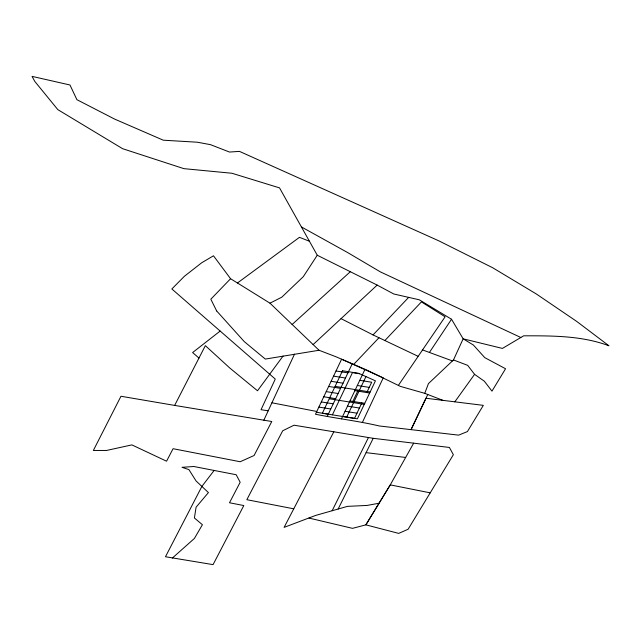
<?xml version="1.0" encoding="UTF-8"?>
<svg xmlns="http://www.w3.org/2000/svg" width="641" height="641" viewBox="0 0 641 641"><rect width="100%" height="100%" fill="white"/><g stroke="black" fill="none" stroke-linecap="round" stroke-linejoin="round"><path stroke-width="0.96" d="M268.202 410.801L261.031 409.711L275.269 379.063L171.852 288.963L184.432 276.247L201.675 262.786L213.485 255.791L230.576 278.723L269.973 303.177L319.05 350.266L336.108 356.821L366.572 369.961L400.329 386.371L424.759 393.334L428.444 383.614L453.483 359.946L463.147 338.817L451.536 319.242L419.286 299.804L393.774 293.987L377.172 285.093L317.263 255.238L279.532 187.885L231.938 173.254L183.863 168.647L122.567 148.68L57.81 109.619L34.79 81.407L32.05 76.375L69.981 84.997L76.912 99.684L114.611 119.082L163.287 140.195L197.332 142.214L210.488 144.658L229.486 152.045L239.478 151.388L438.821 240.84L492.737 267.778L536.397 294.019L576.732 321.429L608.95 345.779C581.74 335.604 552.31 335.788 523.665 335.812L502.424 348.424L463.147 338.817L473.403 345.05L484.78 357.646L505.557 368.751L491.976 391.13L484.364 381.243L474.58 374.344L467.674 365.346L453.483 359.946M263.844 420.192L294.515 354.144M362.309 422.595L383.246 377.845L341.613 359.192L315.468 414.238C336.661 418.517 358.311 421.041 379.264 425.961L458.619 435.143L467.401 431.585L483.33 405.36L425.985 398.253L411.073 429.614L427.771 394.495M327.287 416.346L352.181 363.928M332.399 414.831L352.462 372.597L359.609 373.743M341.469 418.877L364.865 369.609M352.846 401.426L357.742 391.106M346.693 417.123L365.947 376.588M361.885 402.877L354.529 418.357L342.615 416.45M366.78 392.556L371.684 382.236L359.777 380.329M332.15 510.733L368.455 437.531M338.144 509.018L373.214 438.316L449.405 447.45L453.355 454.717L408.101 529.258L398.702 533.392L365.867 524.851L352.526 528.352L308.93 518.048M174.648 405.408L271.776 421.506L254.076 455.519L240.175 461.744L173.07 448.7L166.564 461.2L131.878 444.894L106.51 450.463L93.354 450.455L120.965 396.258L174.648 405.408L205.344 345.651L229.847 368.062L257.514 390.77L283.074 356.027M333.825 431.786L284.099 527.383L315.612 515.444L347.462 506.366L367.133 505.428L379.071 503.225L390.265 484.884L413.661 443.163M379.071 503.225L365.867 524.851L390.265 484.884L430.215 492.841M317.263 255.238L303.297 276.672L281.808 297.176L269.973 303.177M429.422 352.446L451.536 319.242M398.582 385.089L445.102 316.806L421.425 301.895L384.88 340.539M454.814 401.827L474.58 374.344M214.134 470.446L201.883 486.423L165.474 556.749L213.076 564.625L243.812 505.549L229.502 502.768L240.167 482.272L236.176 474.733L193.838 466.504L182.028 467.313L188.911 469.597L196.066 480.966L208.429 492.576L196.082 507.215L194.407 517.984L202.404 524.723L194.407 538.448L172.333 558.079M341.044 318.641L373.038 334.923L408.654 297.376M353.68 364.4L378.967 337.735M230.584 278.723L210.825 299.203L216.658 310.933M313.104 344.586L377.172 285.093M292.104 324.506L350.315 271.712M220.143 331.068L192.621 352.55L198.966 358.071M237.45 282.985L299.459 237.322L309.563 241.296M319.05 350.266L265.318 359.072L244.293 341.637L216.658 310.933M366.099 452.642L405.649 457.458M336.02 370.971L347.935 372.878M333.568 376.131L345.483 378.038M331.117 381.291L343.031 383.198M357.325 385.489L369.232 387.396M335.115 386.371L370.145 391.98M328.665 386.451L340.579 388.358M354.874 390.649L369.657 393.013M326.213 391.611L338.127 393.518M323.769 396.771L335.676 398.678M349.97 400.97L364.753 403.333M329.234 398.758L364.264 404.367M321.317 401.931L333.224 403.838M347.518 406.13L359.433 408.037M318.865 407.091L330.772 408.998M345.066 411.29L356.981 413.197M316.414 412.251L328.32 414.158M373.214 438.316L294.051 425.199L282.713 430.752L246.849 499.7L293.754 508.818M316.782 411.474L271.92 402.788M422.307 349.826L452.45 360.931M424.759 393.334L442.923 400.353M520.829 337.495L380.353 271.872L347.51 252.482L301.703 227.082M373.038 334.923L417.988 356.252M342.526 370.754L322.359 413.229L357.39 418.837L375.442 380.834L358.72 373.35L342.526 370.754"/></g></svg>
